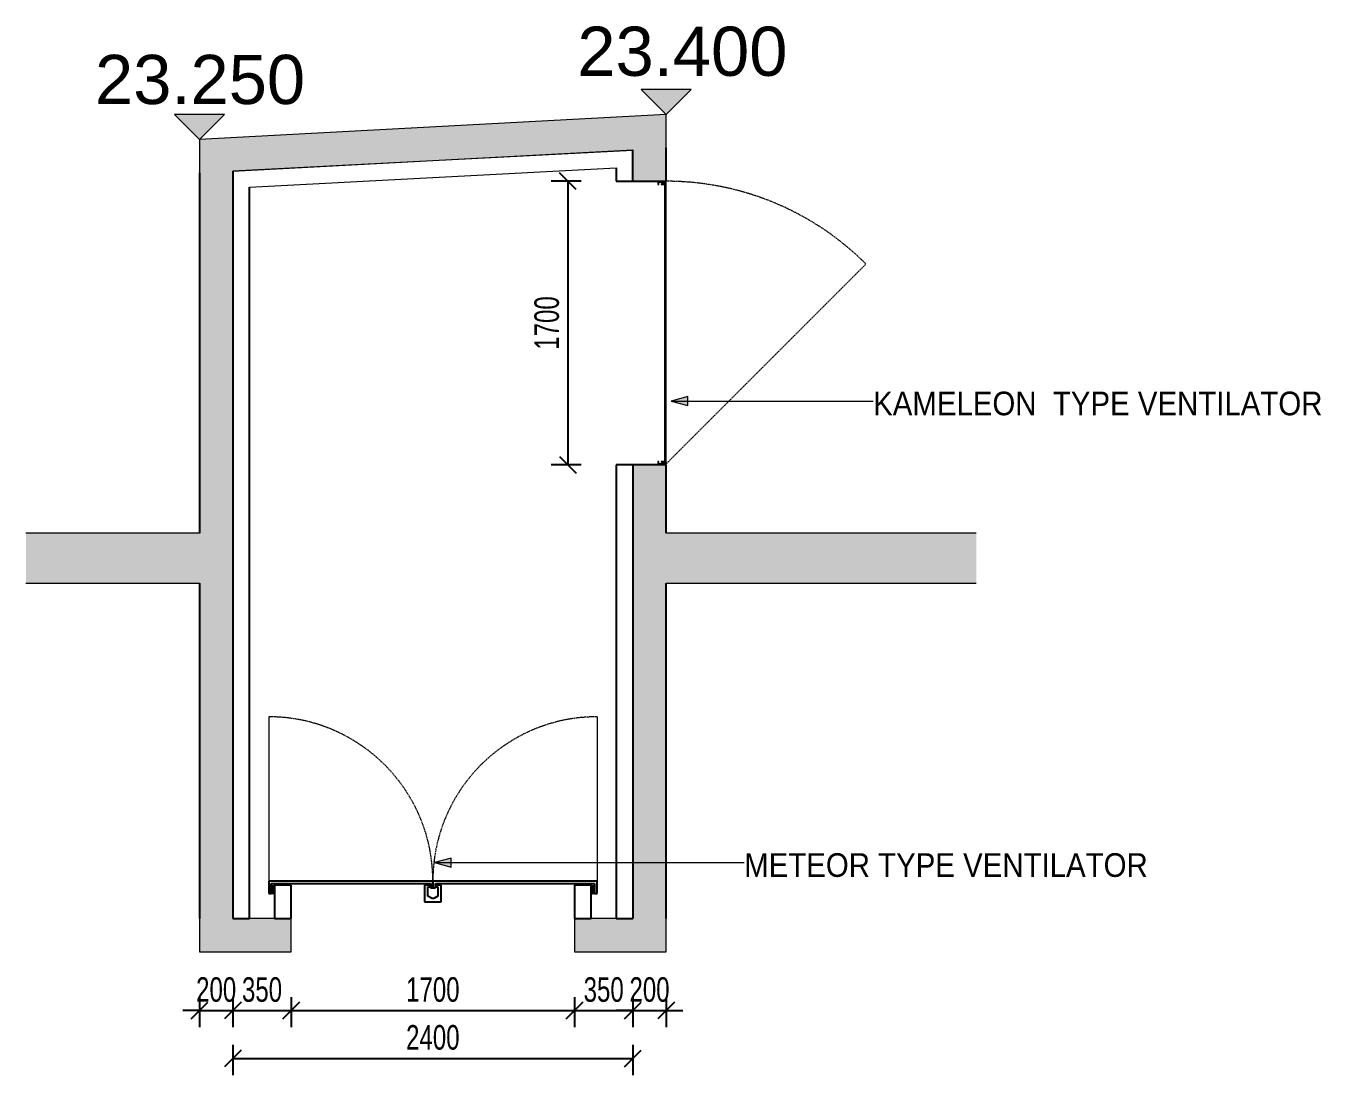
# Model space of a CAD drawing. Header units: millimetres. Extents: x 4021 to 183614, y -11746 to 71065.
# Drawn here: x 153257 to 161028, y 17639 to 23932 of the extents above; entities that cross this region are included whole.
import ezdxf

# ---------------------------------------------------------------- set-up
doc = ezdxf.new("R2010")
doc.units = ezdxf.units.MM
doc.linetypes.add('Hidden', pattern=[7.14375, 4.7625, -2.38125])
for name, color, linetype, lineweight in [('A-ANNO-DIMS', 211, 'Continuous', 5), ('A-DETL-THIN', 151, 'Continuous', 9), ('A-FLOR', 192, 'Continuous', 9), ('A-FLOR-PATT', 8, 'Continuous', 5), ('A-GLAZ', 151, 'Continuous', 9), ('A-GLAZ-HDLN', 1, 'Hidden', 15), ('A-WALL', 113, 'Continuous', 20), ('A-WALL-PATT', 111, 'Continuous', 35), ('G-ANNO-DIMS', 111, 'Continuous', 5), ('G-ANNO-TEXT', 231, 'Continuous', 5), ('Q-CASE', 31, 'Continuous', 20), ('Q-CASE-HDLN', 31, 'Hidden', 15)]:
    doc.layers.add(name, color=color, linetype=linetype, lineweight=lineweight)
doc.styles.add('Arial_3', font='arial.ttf', dxfattribs={"height": 295.05988})
doc.styles.add('Arial_4', font='arial.ttf', dxfattribs={"width": 0.7, "height": 147.52994})
doc.styles.add('Swis721 BT_8', font='swiss.ttf', dxfattribs={"width": 0.89, "height": 141.910632})
doc.dimstyles.new('Linear_-_1_5mm_Arial_5', dxfattribs={"dimscale": 304.8, "dimtxt": 150, "dimasz": 0.328084, "dimexe": 0.328084, "dimexo": 0.0625, "dimgap": 0.164042, "dimtad": 1, "dimdec": 0, "dimzin": 0, "dimdsep": 46, "dimtxsty": 'Arial_4', "dimblk1": 'OBLIQUE', "dimblk2": 'OBLIQUE', "dimsah": 1, "dimcen": 0.09, "dimadec": 0, "dimazin": 0, "dimtfac": 1, "dimtdec": 4, "dimtix": 1, "dimtmove": 0, "dimatfit": 3, "dimfxl": 0.328084, "dimfxlon": 1, "dimtvp": 1, "dimtolj": 1, "dimtzin": 0, "dimarcsym": 2})

# ---------------------------------------------------------------- blocks, each defined once
blk = doc.blocks.new('DLN_Smoke Ventilator - DLN_Smoke Ventilator-10129442-LONGITUDINAL SECTION')
at = {"layer": 'Q-CASE', "lineweight": 25}
for p, q in [((53739.3, 18803), (52754.3, 18803)), ((52754.3, 18803), (52754.3, 18728)), ((52754.3, 18728), (52769.3, 18728)), ((52769.3, 18788), (53724.3, 18788)), ((52769.3, 18728), (52769.3, 18788)), ((52774.3, 18778), (52769.3, 18778)), ((52769.3, 18778), (52769.3, 18738)), ((52774.3, 18746.7), (52774.3, 18778)), ((52789.3, 18778), (52784.3, 18778)), ((52784.3, 18778), (52784.3, 18746.7)), ((52789.3, 18738), (52789.3, 18778)), ((52889.3, 18778), (52789.3, 18778)), ((52789.3, 18778), (52789.3, 18578)), ((52889.3, 18578), (52889.3, 18778)), ((53689.3, 18778), (53689.3, 18678)), ((53724.3, 18778), (53689.3, 18778)), ((53709.3, 18712.4), (53709.3, 18768)), ((53709.3, 18768), (53724.3, 18768)), ((53724.3, 18788), (53724.3, 18763)), ((53724.3, 18768), (53724.3, 18778)), ((53724.3, 18763), (53739.3, 18763)), ((54724.3, 18803), (53739.3, 18803)), ((53739.3, 18803), (53739.3, 18763)), ((53739.3, 18763), (53739.3, 18803)), ((53739.3, 18763), (53754.3, 18763)), ((53754.3, 18763), (53754.3, 18788)), ((53754.3, 18788), (54709.3, 18788)), ((53789.3, 18778), (53754.3, 18778)), ((53754.3, 18778), (53754.3, 18768)), ((53754.3, 18768), (53769.3, 18768)), ((53769.3, 18768), (53769.3, 18712.4)), ((53789.3, 18678), (53789.3, 18778)), ((54689.3, 18778), (54589.3, 18778)), ((54589.3, 18778), (54589.3, 18578)), ((54694.3, 18778), (54689.3, 18778)), ((54689.3, 18778), (54689.3, 18738)), ((54689.3, 18578), (54689.3, 18778)), ((54694.3, 18746.7), (54694.3, 18778)), ((54709.3, 18778), (54704.3, 18778)), ((54704.3, 18778), (54704.3, 18746.7)), ((54709.3, 18788), (54709.3, 18728)), ((54709.3, 18738), (54709.3, 18778)), ((54709.3, 18728), (54724.3, 18728)), ((54724.3, 18728), (54724.3, 18803)), ((53689.3, 18678), (53789.3, 18678)), ((53734.3, 18698), (53709.3, 18712.4)), ((53744.3, 18698), (53734.3, 18698)), ((53769.3, 18712.4), (53744.3, 18698)), ((52789.3, 18578), (52889.3, 18578)), ((54589.3, 18578), (54689.3, 18578))]:
    blk.add_line(p, q, dxfattribs=at)
for centre, radius, start, end in [((52779.3, 18738), 10, 180, 0), ((52779.3, 18738), 10, 60, 120), ((52779.3, 18738), 5, 0, 180), ((52779.3, 18738), 5, 180, 0), ((54699.3, 18738), 10, 180, 0), ((54699.3, 18738), 10, 60, 120), ((54699.3, 18738), 5, 0, 180), ((54699.3, 18738), 5, 180, 0)]:
    blk.add_arc(centre, radius, start, end, dxfattribs=at)
at = {"layer": 'Q-CASE-HDLN'}
for centre, start, end in [((52754.3, 18803), 360, 90), ((54724.3, 18803), 90, 180)]:
    blk.add_arc(centre, 985, start, end, dxfattribs=at)
blk = doc.blocks.new('DLN_Smoke Ventilator 2 - DLN_Smoke Ventilator 2-18783567-LONGITUDINAL SECTION')
at = {"layer": 'A-GLAZ', "lineweight": 5}
for p, q in [((55139.3, 23000), (55089.3, 23000)), ((55089.3, 23000), (55089.3, 22980)), ((55089.3, 22980), (55094.3, 22980)), ((55094.3, 22980), (55094.3, 22995)), ((55094.3, 22995), (55139.3, 22995)), ((55109.3, 22985), (55109.3, 22980)), ((55129.3, 22985), (55109.3, 22985)), ((55109.3, 22980), (55129.3, 22980)), ((55129.3, 22995), (55129.3, 21310)), ((55139.3, 22995), (55129.3, 22995)), ((55129.3, 22980), (55129.3, 22985)), ((55139.3, 22995), (55139.3, 23000)), ((55139.3, 21310), (55139.3, 22995)), ((55094.3, 21320), (55089.3, 21320)), ((55089.3, 21320), (55089.3, 21300)), ((55089.3, 21300), (55139.3, 21300)), ((55094.3, 21305), (55094.3, 21320)), ((55139.3, 21305), (55094.3, 21305)), ((55109.3, 21320), (55109.3, 21315)), ((55129.3, 21320), (55109.3, 21320)), ((55109.3, 21315), (55129.3, 21315)), ((55129.3, 21315), (55129.3, 21320)), ((55129.3, 21310), (55139.3, 21310)), ((55139.3, 21300), (55139.3, 21305))]:
    blk.add_line(p, q, dxfattribs=at)
at = {"layer": 'A-GLAZ-HDLN'}
blk.add_line((55139.3, 21305), (56337.8, 22503.5), dxfattribs=at)
blk.add_arc((55139.3, 21305), 1695, 45, 90, dxfattribs=at)
blk = doc.blocks.new('Spot Elevations - FFL-1622542-LONGITUDINAL SECTION')
at = {"layer": 'G-ANNO-DIMS'}
blk.add_hatch(color=256, dxfattribs=at).paths.add_polyline_path([(55289.3, 23550), (55139.3, 23400), (54989.3, 23550)], flags=0)
at = {"layer": 'G-ANNO-DIMS', "lineweight": 15}
for p, q in [((55289.3, 23550), (54989.3, 23550)), ((54989.3, 23550), (55139.3, 23400)), ((55139.3, 23400), (55289.3, 23550))]:
    blk.add_line(p, q, dxfattribs=at)
blk = doc.blocks.new('_Oblique')
at = {"color": 0, "linetype": 'ByBlock', "lineweight": -2}
blk.add_line((-0.5, -0.5), (0.5, 0.5), dxfattribs=at)
blk = doc.blocks.new('DIMBLOCK149-LONGITUDINAL SECTION')
at = {"layer": 'A-ANNO-DIMS', "color": 0, "lineweight": -2, "transparency": 16777216}
for p, q in [((154298.5, 18106.8), (154298.5, 17925.9)), ((154498.5, 18106.8), (154498.5, 17925.9)), ((154298.5, 18025.9), (154198.5, 18025.9)), ((154298.5, 18025.9), (154498.5, 18025.9)), ((154498.5, 18025.9), (154598.5, 18025.9))]:
    blk.add_line(p, q, dxfattribs=at)
at = {"layer": 'Defpoints', "color": 0, "transparency": 16777216}
for p in [(154298.5, 18125.9), (154498.5, 18125.9), (154498.5, 18025.9)]:
    blk.add_point(p, dxfattribs=at)
at = {"layer": 'A-ANNO-DIMS', "color": 0, "lineweight": -2, "transparency": 16777216, "xscale": 100, "yscale": 100, "zscale": 100}
blk.add_blockref('_Oblique', (154298.5, 18025.9), dxfattribs=at)
at = {"layer": 'A-ANNO-DIMS', "color": 0, "lineweight": -2, "transparency": 16777216, "xscale": 100, "yscale": 100, "zscale": 100, "rotation": 180}
blk.add_blockref('_Oblique', (154498.5, 18025.9), dxfattribs=at)
at = {"layer": 'A-ANNO-DIMS', "color": 0, "transparency": 16777216, "insert": (154398.5, 18151.2), "char_height": 147.53, "width": 282.462, "attachment_point": 5, "style": 'Arial_4'}
blk.add_mtext('\\A1;200', dxfattribs=at)
blk = doc.blocks.new('DIMBLOCK150-LONGITUDINAL SECTION')
at = {"layer": 'A-ANNO-DIMS', "color": 0, "lineweight": -2, "transparency": 16777216}
for p, q in [((154498.5, 18106.8), (154498.5, 17925.9)), ((154848.5, 18106.8), (154848.5, 17925.9)), ((154498.5, 18025.9), (154848.5, 18025.9))]:
    blk.add_line(p, q, dxfattribs=at)
at = {"layer": 'Defpoints', "color": 0, "transparency": 16777216}
for p in [(154498.5, 18125.9), (154848.5, 18125.9), (154848.5, 18025.9)]:
    blk.add_point(p, dxfattribs=at)
at = {"layer": 'A-ANNO-DIMS', "color": 0, "lineweight": -2, "transparency": 16777216, "xscale": 100, "yscale": 100, "zscale": 100, "rotation": 180}
blk.add_blockref('_Oblique', (154498.5, 18025.9), dxfattribs=at)
at = {"layer": 'A-ANNO-DIMS', "color": 0, "lineweight": -2, "transparency": 16777216, "xscale": 100, "yscale": 100, "zscale": 100}
blk.add_blockref('_Oblique', (154848.5, 18025.9), dxfattribs=at)
at = {"layer": 'A-ANNO-DIMS', "color": 0, "transparency": 16777216, "insert": (154673.5, 18151.2), "char_height": 147.53, "width": 282.462, "attachment_point": 5, "style": 'Arial_4'}
blk.add_mtext('\\A1;350', dxfattribs=at)
blk = doc.blocks.new('DIMBLOCK151-LONGITUDINAL SECTION')
at = {"layer": 'A-ANNO-DIMS', "color": 0, "lineweight": -2, "transparency": 16777216}
for p, q in [((154848.5, 18106.8), (154848.5, 17925.9)), ((156548.5, 18106.8), (156548.5, 17925.9)), ((154848.5, 18025.9), (156548.5, 18025.9))]:
    blk.add_line(p, q, dxfattribs=at)
at = {"layer": 'Defpoints', "color": 0, "transparency": 16777216}
for p in [(154848.5, 18125.9), (156548.5, 18125.9), (156548.5, 18025.9)]:
    blk.add_point(p, dxfattribs=at)
at = {"layer": 'A-ANNO-DIMS', "color": 0, "lineweight": -2, "transparency": 16777216, "xscale": 100, "yscale": 100, "zscale": 100, "rotation": 180}
blk.add_blockref('_Oblique', (154848.5, 18025.9), dxfattribs=at)
at = {"layer": 'A-ANNO-DIMS', "color": 0, "lineweight": -2, "transparency": 16777216, "xscale": 100, "yscale": 100, "zscale": 100}
blk.add_blockref('_Oblique', (156548.5, 18025.9), dxfattribs=at)
at = {"layer": 'A-ANNO-DIMS', "color": 0, "transparency": 16777216, "insert": (155698.5, 18151.2), "char_height": 147.53, "width": 376.615, "attachment_point": 5, "style": 'Arial_4'}
blk.add_mtext('\\A1;1700', dxfattribs=at)
blk = doc.blocks.new('DIMBLOCK152-LONGITUDINAL SECTION')
at = {"layer": 'A-ANNO-DIMS', "color": 0, "lineweight": -2, "transparency": 16777216}
for p, q in [((156548.5, 18106.8), (156548.5, 17925.9)), ((156898.5, 18106.8), (156898.5, 17925.9)), ((156548.5, 18025.9), (156898.5, 18025.9))]:
    blk.add_line(p, q, dxfattribs=at)
at = {"layer": 'Defpoints', "color": 0, "transparency": 16777216}
for p in [(156548.5, 18125.9), (156898.5, 18125.9), (156898.5, 18025.9)]:
    blk.add_point(p, dxfattribs=at)
at = {"layer": 'A-ANNO-DIMS', "color": 0, "lineweight": -2, "transparency": 16777216, "xscale": 100, "yscale": 100, "zscale": 100, "rotation": 180}
blk.add_blockref('_Oblique', (156548.5, 18025.9), dxfattribs=at)
at = {"layer": 'A-ANNO-DIMS', "color": 0, "lineweight": -2, "transparency": 16777216, "xscale": 100, "yscale": 100, "zscale": 100}
blk.add_blockref('_Oblique', (156898.5, 18025.9), dxfattribs=at)
at = {"layer": 'A-ANNO-DIMS', "color": 0, "transparency": 16777216, "insert": (156723.5, 18151.2), "char_height": 147.53, "width": 282.462, "attachment_point": 5, "style": 'Arial_4'}
blk.add_mtext('\\A1;350', dxfattribs=at)
blk = doc.blocks.new('DIMBLOCK153-LONGITUDINAL SECTION')
at = {"layer": 'A-ANNO-DIMS', "color": 0, "lineweight": -2, "transparency": 16777216}
for p, q in [((156898.5, 18106.8), (156898.5, 17925.9)), ((157098.5, 18106.8), (157098.5, 17925.9)), ((156898.5, 18025.9), (156798.5, 18025.9)), ((156898.5, 18025.9), (157098.5, 18025.9)), ((157098.5, 18025.9), (157198.5, 18025.9))]:
    blk.add_line(p, q, dxfattribs=at)
at = {"layer": 'Defpoints', "color": 0, "transparency": 16777216}
for p in [(156898.5, 18125.9), (157098.5, 18125.9), (157098.5, 18025.9)]:
    blk.add_point(p, dxfattribs=at)
at = {"layer": 'A-ANNO-DIMS', "color": 0, "lineweight": -2, "transparency": 16777216, "xscale": 100, "yscale": 100, "zscale": 100}
blk.add_blockref('_Oblique', (156898.5, 18025.9), dxfattribs=at)
at = {"layer": 'A-ANNO-DIMS', "color": 0, "lineweight": -2, "transparency": 16777216, "xscale": 100, "yscale": 100, "zscale": 100, "rotation": 180}
blk.add_blockref('_Oblique', (157098.5, 18025.9), dxfattribs=at)
at = {"layer": 'A-ANNO-DIMS', "color": 0, "transparency": 16777216, "insert": (156998.5, 18151.2), "char_height": 147.53, "width": 282.462, "attachment_point": 5, "style": 'Arial_4'}
blk.add_mtext('\\A1;200', dxfattribs=at)
blk = doc.blocks.new('DIMBLOCK154-LONGITUDINAL SECTION')
at = {"layer": 'A-ANNO-DIMS', "color": 0, "lineweight": -2, "transparency": 16777216}
for p, q in [((154498.5, 17820), (154498.5, 17639)), ((156898.5, 17820), (156898.5, 17639)), ((154498.5, 17739), (156898.5, 17739))]:
    blk.add_line(p, q, dxfattribs=at)
at = {"layer": 'Defpoints', "color": 0, "transparency": 16777216}
for p in [(154498.5, 17839), (156898.5, 17839), (156898.5, 17739)]:
    blk.add_point(p, dxfattribs=at)
at = {"layer": 'A-ANNO-DIMS', "color": 0, "lineweight": -2, "transparency": 16777216, "xscale": 100, "yscale": 100, "zscale": 100, "rotation": 180}
blk.add_blockref('_Oblique', (154498.5, 17739), dxfattribs=at)
at = {"layer": 'A-ANNO-DIMS', "color": 0, "lineweight": -2, "transparency": 16777216, "xscale": 100, "yscale": 100, "zscale": 100}
blk.add_blockref('_Oblique', (156898.5, 17739), dxfattribs=at)
at = {"layer": 'A-ANNO-DIMS', "color": 0, "transparency": 16777216, "insert": (155698.5, 17864.4), "char_height": 147.53, "width": 376.615, "attachment_point": 5, "style": 'Arial_4'}
blk.add_mtext('\\A1;2400', dxfattribs=at)
blk = doc.blocks.new('DIMBLOCK155-LONGITUDINAL SECTION')
at = {"layer": 'A-ANNO-DIMS', "color": 0, "lineweight": -2, "transparency": 16777216}
for p, q in [((156588.7, 23000), (156407.8, 23000)), ((156507.8, 23000), (156507.8, 21300)), ((156588.7, 21300), (156407.8, 21300))]:
    blk.add_line(p, q, dxfattribs=at)
at = {"layer": 'Defpoints', "color": 0, "transparency": 16777216}
for p in [(156607.8, 23000), (156507.8, 21300), (156607.8, 21300)]:
    blk.add_point(p, dxfattribs=at)
at = {"layer": 'A-ANNO-DIMS', "color": 0, "lineweight": -2, "transparency": 16777216, "xscale": 100, "yscale": 100, "zscale": 100}
for p, rotation in [((156507.8, 23000), 90), ((156507.8, 21300), 270)]:
    blk.add_blockref('_Oblique', p, dxfattribs=dict(at, rotation=rotation))
at = {"layer": 'A-ANNO-DIMS', "color": 0, "transparency": 16777216, "insert": (156382.4, 22150), "char_height": 147.53, "width": 376.615, "attachment_point": 5, "rotation": 90, "style": 'Arial_4'}
blk.add_mtext('\\A1;1700', dxfattribs=at)

msp = doc.modelspace()

# ---------------------------------------------------------------- hatches: boundary and pattern name
at = {"layer": 'A-FLOR-PATT'}
msp.add_hatch(color=130, dxfattribs=at).paths.add_polyline_path([(154298.5, 23050), (157098.5, 23200), (157098.5, 23400), (154298.5, 23250), (154298.5, 23200)], flags=0)
h = msp.add_hatch(color=130, dxfattribs=at)
h.paths.add_polyline_path([(154498.5, 20590.3), (154498.5, 20890.3), (153256.9, 20890.3), (153256.9, 20590.3)], flags=0)
h.paths.add_polyline_path([(156898.5, 20590.3), (158959.1, 20590.3), (158959.1, 20890.3), (156898.5, 20890.3)], flags=0)
h = msp.add_hatch(color=130, dxfattribs=at)
h.paths.add_polyline_path([(154298.5, 18378), (154848.5, 18378), (154848.5, 18578), (154298.5, 18578)], flags=0)
h.paths.add_polyline_path([(157098.5, 18378), (157098.5, 18578), (156548.5, 18578), (156548.5, 18378), (156898.5, 18378)], flags=0)
at = {"layer": 'A-WALL-PATT', "lineweight": 15}
h = msp.add_hatch(color=250, dxfattribs=at)
h.paths.add_polyline_path([(157098.5, 18578), (157098.5, 20590.3), (156898.5, 20590.3), (156898.5, 18578)], flags=0)
h.paths.add_polyline_path([(156898.5, 20890.3), (157098.5, 20890.3), (157098.5, 21300), (156898.5, 21300)], flags=0)
h.paths.add_polyline_path([(157098.5, 23000), (157098.5, 23200), (156898.5, 23189.3), (156898.5, 23000)], flags=0)
h = msp.add_hatch(color=250, dxfattribs=at)
h.paths.add_polyline_path([(154298.5, 18578), (154498.5, 18578), (154498.5, 20590.3), (154298.5, 20590.3), (154298.5, 20406)], flags=0)
h.paths.add_polyline_path([(154298.5, 20890.3), (154498.5, 20890.3), (154498.5, 23060.7), (154298.5, 23050), (154298.5, 22577.8)], flags=0)
at = {"layer": 'G-ANNO-TEXT'}
for points in [[(157129.2, 21681.8), (157229.2, 21655), (157229.2, 21708.6)], [(155708.4, 18913.4), (155808.4, 18886.6), (155808.4, 18940.2)]]:
    msp.add_hatch(color=130, dxfattribs=at).paths.add_polyline_path(points, flags=0)

# ---------------------------------------------------------------- linework, layer by layer
at = {"layer": 'A-DETL-THIN', "lineweight": 5}
for p, q in [((154713.5, 19788), (154713.5, 18803)), ((156683.5, 19788), (156683.5, 18803))]:
    msp.add_line(p, q, dxfattribs=at)
at = {"layer": 'A-FLOR', "lineweight": 18}
for p, q in [((157098.5, 23400), (154298.5, 23250)), ((157098.5, 23200), (157098.5, 23400)), ((154298.5, 23250), (154298.5, 23050)), ((154498.5, 23060.7), (156898.5, 23189.3)), ((156898.5, 23185), (154498.5, 23060)), ((154598.5, 22965.2), (156798.5, 23079.8)), ((154298.5, 20890.3), (153256.9, 20890.3)), ((158959.1, 20890.3), (157098.5, 20890.3)), ((153256.9, 20590.3), (154298.5, 20590.3)), ((157098.5, 20590.3), (158959.1, 20590.3)), ((154298.5, 18578), (154298.5, 18378)), ((154848.5, 18578), (154598.5, 18578)), ((154848.5, 18378), (154848.5, 18578)), ((156798.5, 18578), (156548.5, 18578)), ((156548.5, 18578), (156548.5, 18378)), ((157098.5, 18378), (157098.5, 18578)), ((154298.5, 18378), (154848.5, 18378)), ((156548.5, 18378), (157098.5, 18378))]:
    msp.add_line(p, q, dxfattribs=at)
at = {"layer": 'A-WALL', "lineweight": 25}
for p, q in [((156898.5, 23000), (156898.5, 23189.3)), ((157098.5, 23000), (157098.5, 23200)), ((156798.5, 23079.8), (156798.5, 23000)), ((154298.5, 23050), (154298.5, 20890.3)), ((154498.5, 23060.7), (154498.5, 18578)), ((154598.5, 18578), (154598.5, 22965.2)), ((156798.5, 23000), (157098.5, 23000)), ((157098.5, 21300), (156798.5, 21300)), ((156798.5, 21300), (156798.5, 18578)), ((156898.5, 21300), (156898.5, 18578)), ((157098.5, 20890.3), (157098.5, 21300)), ((154298.5, 20590.3), (154298.5, 18578)), ((157098.5, 18578), (157098.5, 20590.3)), ((154498.5, 18578), (154598.5, 18578)), ((156798.5, 18578), (156898.5, 18578))]:
    msp.add_line(p, q, dxfattribs=at)
at = {"layer": 'G-ANNO-TEXT', "color": 130}
for p, q in [((157229.2, 21708.6), (157129.2, 21681.8)), ((157129.2, 21681.8), (157229.2, 21655)), ((157129.2, 21681.8), (158340.1, 21681.8)), ((157229.2, 21655), (157229.2, 21708.6)), ((155808.4, 18940.2), (155708.4, 18913.4)), ((155708.4, 18913.4), (155808.4, 18886.6)), ((155708.4, 18913.4), (157566.5, 18913.4)), ((155808.4, 18886.6), (155808.4, 18940.2))]:
    msp.add_line(p, q, dxfattribs=at)

# ---------------------------------------------------------------- block references
at = {"layer": 'A-GLAZ', "lineweight": 5}
msp.add_blockref('DLN_Smoke Ventilator 2 - DLN_Smoke Ventilator 2-18783567-LONGITUDINAL SECTION', (101959.2, 0), dxfattribs=at)
at = {"layer": 'G-ANNO-DIMS', "lineweight": 15}
for p in [(101959.2, 0), (99159.2, -150)]:
    msp.add_blockref('Spot Elevations - FFL-1622542-LONGITUDINAL SECTION', p, dxfattribs=at)
at = {"layer": 'Q-CASE', "linetype": 'Hidden', "lineweight": 15}
msp.add_blockref('DLN_Smoke Ventilator - DLN_Smoke Ventilator-10129442-LONGITUDINAL SECTION', (101959.2, 0), dxfattribs=at)

# ---------------------------------------------------------------- texts
at = {"layer": 'G-ANNO-DIMS', "char_height": 295.06, "width": 1504.8, "attachment_point": 1, "line_spacing_factor": 0.938532, "style": 'Arial_3'}
for s, insert in [('23.400', (156565.4, 23927.3)), ('23.250', (153671.5, 23758.1))]:
    msp.add_mtext(s, dxfattribs=dict(at, insert=insert))
at = {"layer": 'G-ANNO-TEXT', "color": 7, "char_height": 141.911, "attachment_point": 1, "line_spacing_factor": 1.00667, "style": 'Swis721 BT_8'}
for s, insert, width in [('KAMELEON  TYPE VENTILATOR', (158340.1, 21738.3), 3069), ('METEOR TYPE VENTILATOR', (157566.5, 18969.8), 2741.4)]:
    msp.add_mtext(s, dxfattribs=dict(at, insert=insert, width=width))

# ---------------------------------------------------------------- dimensions: what is measured, and where the dimension line sits
at = {"layer": 'A-ANNO-DIMS'}
dim = msp.add_linear_dim(base=(156507.8, 21300), p1=(156607.8, 23000), p2=(156607.8, 21300), angle=90, dimstyle='Linear_-_1_5mm_Arial_5', override={"dimpost": '<>', "dimfxl": 1700}, dxfattribs=at)
dim.commit()
dim.dimension.update_dxf_attribs({"geometry": 'DIMBLOCK155-LONGITUDINAL SECTION', "text_midpoint": (156382.4, 22150)})
for base, p1, p2, override, picture, middle in [((154498.5, 18025.9), (154298.5, 18125.9), (154498.5, 18125.9), {"dimpost": '<>', "dimfxl": 200}, 'DIMBLOCK149-LONGITUDINAL SECTION', (154398.5, 18151.2)), ((154848.5, 18025.9), (154498.5, 18125.9), (154848.5, 18125.9), {"dimpost": '<>', "dimfxl": 350}, 'DIMBLOCK150-LONGITUDINAL SECTION', (154673.5, 18151.2)), ((156548.5, 18025.9), (154848.5, 18125.9), (156548.5, 18125.9), {"dimpost": '<>', "dimfxl": 1700}, 'DIMBLOCK151-LONGITUDINAL SECTION', (155698.5, 18151.2)), ((156898.5, 18025.9), (156548.5, 18125.9), (156898.5, 18125.9), {"dimpost": '<>', "dimfxl": 350}, 'DIMBLOCK152-LONGITUDINAL SECTION', (156723.5, 18151.2)), ((157098.5, 18025.9), (156898.5, 18125.9), (157098.5, 18125.9), {"dimpost": '<>', "dimfxl": 200}, 'DIMBLOCK153-LONGITUDINAL SECTION', (156998.5, 18151.2)), ((156898.5, 17739), (154498.5, 17839), (156898.5, 17839), {"dimpost": '<>', "dimfxl": 2400}, 'DIMBLOCK154-LONGITUDINAL SECTION', (155698.5, 17864.4))]:
    dim = msp.add_linear_dim(base=base, p1=p1, p2=p2, dimstyle='Linear_-_1_5mm_Arial_5', override=override, dxfattribs=at)
    dim.commit()
    dim.dimension.update_dxf_attribs({"geometry": picture, "text_midpoint": middle})

doc.saveas('drawing.dxf')
